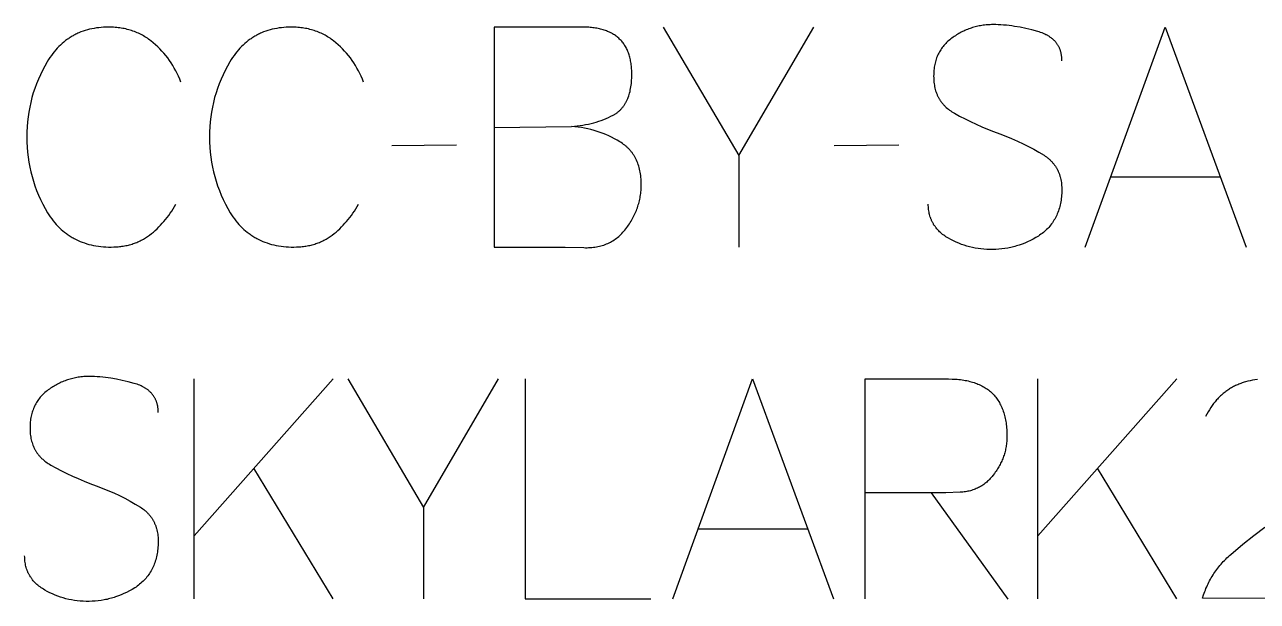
# Model space of a CAD drawing. Header units: millimetres. Extents: x -1220 to 1220, y -1270 to 3400.
# Drawn here: x -863.4 to -448.9, y 2732.7 to 2926.8 of the extents above; entities that cross this region are included whole.
import ezdxf

# ---------------------------------------------------------------- set-up
doc = ezdxf.new("R2010")
doc.units = ezdxf.units.MM
doc.layers.add('TC', color=220, linetype='CONTINUOUS', true_color=0xff00bb)

msp = doc.modelspace()

# ---------------------------------------------------------------- linework, layer by layer
at = {"layer": 'TC'}
for points in [[(-514.62, 2914.63), (-514.62, 2915.09), (-514.63, 2915.32), (-514.65, 2915.55), (-514.67, 2915.77), (-514.69, 2915.99), (-514.71, 2916.21), (-514.74, 2916.43), (-514.78, 2916.64), (-514.82, 2916.85), (-514.86, 2917.06), (-514.9, 2917.26), (-514.95, 2917.47), (-515.01, 2917.67), (-515.06, 2917.86), (-515.13, 2918.06), (-515.19, 2918.25), (-515.26, 2918.44), (-515.33, 2918.63), (-515.41, 2918.82), (-515.49, 2919), (-515.58, 2919.18), (-515.67, 2919.36), (-515.76, 2919.53), (-515.86, 2919.7), (-515.96, 2919.87), (-516.07, 2920.04), (-516.17, 2920.21), (-516.29, 2920.37), (-516.41, 2920.53), (-516.53, 2920.69), (-516.65, 2920.84), (-516.78, 2920.99), (-516.91, 2921.14), (-517.05, 2921.29), (-517.19, 2921.44), (-517.34, 2921.58), (-517.49, 2921.72), (-517.64, 2921.85), (-517.8, 2921.99), (-517.96, 2922.12), (-518.12, 2922.25), (-518.29, 2922.38), (-518.46, 2922.5), (-518.64, 2922.62), (-518.82, 2922.74), (-519.01, 2922.86), (-519.2, 2922.98), (-519.39, 2923.09), (-519.59, 2923.2), (-519.79, 2923.3), (-519.99, 2923.41), (-520.41, 2923.61), (-520.85, 2923.8), (-521.3, 2923.98), (-521.77, 2924.15), (-522.26, 2924.31), (-522.76, 2924.46), (-524.75, 2925.01), (-526.71, 2925.48), (-528.63, 2925.88), (-530.53, 2926.21), (-531.46, 2926.34), (-532.39, 2926.46), (-533.3, 2926.56), (-534.21, 2926.64), (-535.11, 2926.71), (-536.01, 2926.75), (-536.89, 2926.78), (-537.77, 2926.79), (-538.25, 2926.78), (-538.73, 2926.77), (-539.2, 2926.75), (-539.67, 2926.72), (-540.14, 2926.68), (-540.61, 2926.63), (-541.07, 2926.57), (-541.53, 2926.5), (-541.98, 2926.43), (-542.44, 2926.34), (-542.89, 2926.25), (-543.33, 2926.15), (-543.78, 2926.04), (-544.22, 2925.92), (-544.65, 2925.79), (-545.09, 2925.65), (-545.52, 2925.5), (-545.95, 2925.35), (-546.37, 2925.18), (-546.8, 2925.01), (-547.21, 2924.83), (-547.63, 2924.64), (-548.04, 2924.44), (-548.45, 2924.23), (-548.86, 2924.01), (-549.26, 2923.79), (-549.66, 2923.55), (-550.06, 2923.31), (-550.45, 2923.05), (-550.84, 2922.79), (-551.23, 2922.52), (-551.62, 2922.24), (-551.99, 2921.96), (-552.36, 2921.67), (-552.71, 2921.37), (-553.05, 2921.07), (-553.38, 2920.76), (-553.7, 2920.44), (-554.01, 2920.11), (-554.3, 2919.78), (-554.58, 2919.43), (-554.85, 2919.08), (-555.11, 2918.73), (-555.35, 2918.36), (-555.59, 2917.99), (-555.81, 2917.61), (-556.02, 2917.22), (-556.22, 2916.82), (-556.4, 2916.42), (-556.57, 2916.01), (-556.74, 2915.59), (-556.89, 2915.16), (-557.02, 2914.73), (-557.15, 2914.29), (-557.26, 2913.84), (-557.36, 2913.38), (-557.45, 2912.92), (-557.53, 2912.44), (-557.6, 2911.96), (-557.65, 2911.48), (-557.69, 2910.98), (-557.72, 2910.48), (-557.74, 2909.97), (-557.75, 2909.45), (-557.74, 2908.92), (-557.72, 2908.4), (-557.69, 2907.89), (-557.64, 2907.38), (-557.58, 2906.89), (-557.5, 2906.4), (-557.41, 2905.93), (-557.31, 2905.46), (-557.2, 2905), (-557.07, 2904.55), (-556.92, 2904.11), (-556.77, 2903.68), (-556.68, 2903.47), (-556.6, 2903.26), (-556.51, 2903.05), (-556.41, 2902.85), (-556.32, 2902.65), (-556.22, 2902.44), (-556.11, 2902.25), (-556, 2902.05), (-555.89, 2901.86), (-555.78, 2901.66), (-555.66, 2901.48), (-555.54, 2901.29), (-555.42, 2901.1), (-555.29, 2900.92), (-555.16, 2900.74), (-555.02, 2900.56), (-554.88, 2900.39), (-554.74, 2900.21), (-554.6, 2900.04), (-554.45, 2899.87), (-554.3, 2899.71), (-554.14, 2899.54), (-553.99, 2899.38), (-553.82, 2899.22), (-553.49, 2898.91), (-553.14, 2898.61), (-552.78, 2898.31), (-552.41, 2898.03), (-552.02, 2897.75), (-551.62, 2897.48), (-551.2, 2897.22), (-550.77, 2896.98), (-549.01, 2896.01), (-547.2, 2895.07), (-545.36, 2894.16), (-543.48, 2893.28), (-541.55, 2892.42), (-539.59, 2891.58), (-537.59, 2890.78), (-535.55, 2890), (-533.51, 2889.24), (-531.52, 2888.44), (-529.59, 2887.6), (-527.7, 2886.72), (-525.86, 2885.8), (-524.07, 2884.85), (-522.33, 2883.85), (-520.64, 2882.81), (-520.23, 2882.54), (-519.84, 2882.26), (-519.46, 2881.97), (-519.27, 2881.83), (-519.09, 2881.68), (-518.92, 2881.52), (-518.74, 2881.37), (-518.57, 2881.21), (-518.41, 2881.05), (-518.24, 2880.89), (-518.08, 2880.72), (-517.93, 2880.56), (-517.77, 2880.39), (-517.63, 2880.21), (-517.48, 2880.04), (-517.34, 2879.86), (-517.2, 2879.68), (-517.07, 2879.5), (-516.94, 2879.32), (-516.81, 2879.13), (-516.69, 2878.94), (-516.57, 2878.75), (-516.45, 2878.55), (-516.34, 2878.36), (-516.23, 2878.16), (-516.13, 2877.96), (-516.02, 2877.75), (-515.93, 2877.55), (-515.83, 2877.34), (-515.74, 2877.13), (-515.65, 2876.92), (-515.57, 2876.7), (-515.49, 2876.48), (-515.42, 2876.26), (-515.34, 2876.04), (-515.27, 2875.81), (-515.21, 2875.58), (-515.09, 2875.12), (-514.98, 2874.65), (-514.89, 2874.16), (-514.81, 2873.67), (-514.75, 2873.17), (-514.71, 2872.66), (-514.67, 2872.14), (-514.65, 2871.61), (-514.65, 2871.07), (-514.66, 2870.51), (-514.68, 2869.95), (-514.72, 2869.38), (-514.77, 2868.81), (-514.84, 2868.25), (-514.92, 2867.7), (-515.01, 2867.16), (-515.11, 2866.62), (-515.22, 2866.1), (-515.35, 2865.58), (-515.49, 2865.08), (-515.64, 2864.58), (-515.8, 2864.09), (-515.98, 2863.61), (-516.17, 2863.14), (-516.37, 2862.68), (-516.58, 2862.23), (-516.81, 2861.78), (-517.05, 2861.35), (-517.3, 2860.93), (-517.56, 2860.51), (-517.84, 2860.1), (-518.13, 2859.71), (-518.43, 2859.32), (-518.74, 2858.94), (-519.06, 2858.57), (-519.4, 2858.21), (-519.75, 2857.85), (-520.11, 2857.51), (-520.49, 2857.18), (-520.87, 2856.85), (-521.27, 2856.53), (-521.68, 2856.23), (-522.11, 2855.93), (-522.55, 2855.64), (-523.44, 2855.1), (-524.33, 2854.6), (-525.24, 2854.13), (-526.16, 2853.69), (-527.09, 2853.29), (-528.02, 2852.92), (-528.97, 2852.59), (-529.44, 2852.43), (-529.92, 2852.29), (-530.4, 2852.15), (-530.88, 2852.02), (-531.37, 2851.9), (-531.85, 2851.78), (-532.34, 2851.68), (-532.83, 2851.59), (-533.82, 2851.42), (-534.82, 2851.29), (-535.83, 2851.19), (-536.85, 2851.13), (-537.87, 2851.1), (-538.89, 2851.1), (-539.89, 2851.13), (-540.88, 2851.2), (-541.86, 2851.29), (-542.83, 2851.42), (-543.79, 2851.58), (-544.73, 2851.77), (-545.67, 2851.99), (-546.6, 2852.25), (-547.51, 2852.53), (-548.42, 2852.85), (-549.31, 2853.2), (-550.19, 2853.58), (-551.07, 2853.99), (-551.93, 2854.43), (-552.78, 2854.9), (-553.2, 2855.15), (-553.6, 2855.41), (-553.99, 2855.67), (-554.37, 2855.94), (-554.73, 2856.21), (-555.08, 2856.5), (-555.42, 2856.79), (-555.74, 2857.09), (-556.05, 2857.39), (-556.35, 2857.71), (-556.63, 2858.03), (-556.9, 2858.36), (-557.03, 2858.52), (-557.16, 2858.69), (-557.28, 2858.86), (-557.4, 2859.03), (-557.52, 2859.21), (-557.64, 2859.38), (-557.75, 2859.56), (-557.85, 2859.74), (-557.96, 2859.92), (-558.06, 2860.1), (-558.16, 2860.29), (-558.25, 2860.47), (-558.34, 2860.66), (-558.43, 2860.85), (-558.51, 2861.04), (-558.59, 2861.24), (-558.67, 2861.43), (-558.75, 2861.63), (-558.82, 2861.83), (-558.88, 2862.03), (-559.01, 2862.44), (-559.12, 2862.85), (-559.22, 2863.27), (-559.31, 2863.7), (-559.38, 2864.14), (-559.44, 2864.58), (-559.49, 2865.03), (-559.52, 2865.49), (-559.54, 2865.95), (-559.55, 2866.42)], [(-810.83, 2907.44), (-811.22, 2908.43), (-811.64, 2909.41), (-812.09, 2910.35), (-812.56, 2911.28), (-813.05, 2912.18), (-813.57, 2913.07), (-814.12, 2913.93), (-814.69, 2914.76), (-815.28, 2915.58), (-815.9, 2916.37), (-816.54, 2917.14), (-817.21, 2917.89), (-817.9, 2918.61), (-818.62, 2919.32), (-819.36, 2920), (-820.13, 2920.66), (-820.91, 2921.3), (-821.3, 2921.6), (-821.71, 2921.89), (-822.11, 2922.18), (-822.53, 2922.45), (-822.95, 2922.72), (-823.37, 2922.97), (-823.8, 2923.21), (-824.23, 2923.44), (-824.67, 2923.67), (-825.12, 2923.88), (-825.57, 2924.08), (-826.02, 2924.27), (-826.48, 2924.45), (-826.95, 2924.62), (-827.42, 2924.78), (-827.9, 2924.93), (-828.38, 2925.07), (-828.87, 2925.2), (-829.36, 2925.32), (-829.86, 2925.43), (-830.36, 2925.52), (-830.87, 2925.61), (-831.39, 2925.69), (-831.91, 2925.76), (-832.43, 2925.81), (-832.97, 2925.86), (-833.5, 2925.9), (-834.04, 2925.92), (-834.59, 2925.94), (-835.14, 2925.94), (-835.99, 2925.93), (-836.82, 2925.9), (-837.64, 2925.84), (-838.45, 2925.76), (-839.24, 2925.66), (-840.02, 2925.53), (-840.79, 2925.39), (-841.54, 2925.21), (-842.29, 2925.02), (-843.02, 2924.81), (-843.73, 2924.57), (-844.43, 2924.31), (-845.12, 2924.02), (-845.46, 2923.87), (-845.8, 2923.72), (-846.13, 2923.55), (-846.46, 2923.39), (-846.79, 2923.21), (-847.11, 2923.03), (-847.44, 2922.85), (-847.75, 2922.66), (-848.07, 2922.46), (-848.38, 2922.26), (-848.68, 2922.06), (-848.99, 2921.84), (-849.59, 2921.4), (-850.17, 2920.93), (-850.75, 2920.45), (-851.31, 2919.93), (-851.85, 2919.4), (-852.39, 2918.84), (-852.91, 2918.27), (-853.41, 2917.66), (-853.91, 2917.04), (-854.39, 2916.39), (-854.86, 2915.72), (-855.31, 2915.03), (-855.76, 2914.31), (-856.59, 2912.86), (-857.37, 2911.4), (-858.09, 2909.91), (-858.76, 2908.41), (-859.38, 2906.88), (-859.94, 2905.34), (-860.45, 2903.79), (-860.91, 2902.21), (-861.31, 2900.61), (-861.66, 2899), (-861.96, 2897.37), (-862.2, 2895.72), (-862.39, 2894.05), (-862.52, 2892.37), (-862.6, 2890.66), (-862.63, 2888.94), (-862.6, 2887.22), (-862.52, 2885.51), (-862.38, 2883.83), (-862.19, 2882.16), (-861.95, 2880.5), (-861.65, 2878.87), (-861.29, 2877.25), (-860.88, 2875.65), (-860.42, 2874.06), (-859.9, 2872.5), (-859.33, 2870.95), (-858.7, 2869.42), (-858.02, 2867.9), (-857.29, 2866.41), (-856.5, 2864.93), (-855.65, 2863.46), (-855.2, 2862.76), (-854.74, 2862.07), (-854.26, 2861.41), (-853.77, 2860.76), (-853.26, 2860.14), (-852.74, 2859.55), (-852.21, 2858.97), (-851.66, 2858.42), (-851.1, 2857.89), (-850.52, 2857.39), (-849.93, 2856.9), (-849.33, 2856.44), (-849.02, 2856.22), (-848.71, 2856), (-848.4, 2855.79), (-848.08, 2855.59), (-847.76, 2855.39), (-847.43, 2855.19), (-847.1, 2855.01), (-846.77, 2854.82), (-846.1, 2854.47), (-845.41, 2854.15), (-844.71, 2853.84), (-843.99, 2853.56), (-843.26, 2853.3), (-842.51, 2853.07), (-841.76, 2852.85), (-840.98, 2852.66), (-840.2, 2852.49), (-839.4, 2852.35), (-838.58, 2852.22), (-837.75, 2852.12), (-836.91, 2852.04), (-836.05, 2851.99), (-835.18, 2851.95), (-834.3, 2851.94), (-833.35, 2851.96), (-832.43, 2852), (-831.97, 2852.04), (-831.52, 2852.08), (-831.08, 2852.13), (-830.64, 2852.19), (-830.2, 2852.26), (-829.77, 2852.33), (-829.34, 2852.42), (-828.92, 2852.51), (-828.5, 2852.6), (-828.08, 2852.71), (-827.67, 2852.82), (-827.27, 2852.95), (-826.87, 2853.08), (-826.47, 2853.21), (-826.08, 2853.36), (-825.69, 2853.51), (-825.31, 2853.67), (-824.93, 2853.84), (-824.56, 2854.02), (-824.19, 2854.2), (-823.82, 2854.39), (-823.46, 2854.59), (-823.11, 2854.8), (-822.76, 2855.02), (-822.41, 2855.24), (-822.07, 2855.47), (-821.73, 2855.71), (-821.4, 2855.96), (-820.75, 2856.47), (-820.1, 2857), (-819.48, 2857.55), (-818.86, 2858.11), (-818.26, 2858.7), (-817.67, 2859.3), (-817.1, 2859.92), (-816.54, 2860.56), (-815.99, 2861.21), (-815.45, 2861.89), (-814.93, 2862.58), (-814.42, 2863.29), (-813.93, 2864.02), (-813.44, 2864.77), (-812.98, 2865.54), (-812.52, 2866.32)], [(-749.41, 2907.44), (-749.8, 2908.43), (-750.22, 2909.41), (-750.67, 2910.35), (-751.14, 2911.28), (-751.63, 2912.18), (-752.15, 2913.07), (-752.7, 2913.93), (-753.27, 2914.76), (-753.86, 2915.58), (-754.48, 2916.37), (-755.12, 2917.14), (-755.79, 2917.89), (-756.48, 2918.61), (-757.2, 2919.32), (-757.94, 2920), (-758.71, 2920.66), (-759.49, 2921.3), (-759.88, 2921.6), (-760.29, 2921.89), (-760.69, 2922.18), (-761.11, 2922.45), (-761.53, 2922.72), (-761.95, 2922.97), (-762.38, 2923.21), (-762.81, 2923.44), (-763.25, 2923.67), (-763.7, 2923.88), (-764.15, 2924.08), (-764.6, 2924.27), (-765.06, 2924.45), (-765.53, 2924.62), (-766, 2924.78), (-766.48, 2924.93), (-766.96, 2925.07), (-767.45, 2925.2), (-767.94, 2925.32), (-768.44, 2925.43), (-768.94, 2925.52), (-769.45, 2925.61), (-769.97, 2925.69), (-770.49, 2925.76), (-771.01, 2925.81), (-771.55, 2925.86), (-772.08, 2925.9), (-772.62, 2925.92), (-773.17, 2925.94), (-773.72, 2925.94), (-774.57, 2925.93), (-775.4, 2925.9), (-776.22, 2925.84), (-777.03, 2925.76), (-777.82, 2925.66), (-778.6, 2925.53), (-779.37, 2925.39), (-780.12, 2925.21), (-780.87, 2925.02), (-781.6, 2924.81), (-782.31, 2924.57), (-783.01, 2924.31), (-783.7, 2924.02), (-784.04, 2923.87), (-784.38, 2923.72), (-784.71, 2923.55), (-785.04, 2923.39), (-785.37, 2923.21), (-785.69, 2923.03), (-786.02, 2922.85), (-786.33, 2922.66), (-786.65, 2922.46), (-786.96, 2922.26), (-787.26, 2922.06), (-787.57, 2921.84), (-788.17, 2921.4), (-788.75, 2920.93), (-789.33, 2920.45), (-789.89, 2919.93), (-790.43, 2919.4), (-790.97, 2918.84), (-791.49, 2918.27), (-791.99, 2917.66), (-792.49, 2917.04), (-792.97, 2916.39), (-793.44, 2915.72), (-793.89, 2915.03), (-794.34, 2914.31), (-795.17, 2912.86), (-795.95, 2911.4), (-796.67, 2909.91), (-797.34, 2908.41), (-797.96, 2906.88), (-798.52, 2905.34), (-799.03, 2903.79), (-799.49, 2902.21), (-799.89, 2900.61), (-800.24, 2899), (-800.54, 2897.37), (-800.78, 2895.72), (-800.97, 2894.05), (-801.1, 2892.37), (-801.18, 2890.66), (-801.21, 2888.94), (-801.18, 2887.22), (-801.1, 2885.51), (-800.96, 2883.83), (-800.77, 2882.16), (-800.53, 2880.5), (-800.23, 2878.87), (-799.87, 2877.25), (-799.46, 2875.65), (-799, 2874.06), (-798.48, 2872.5), (-797.91, 2870.95), (-797.28, 2869.42), (-796.6, 2867.9), (-795.87, 2866.41), (-795.08, 2864.93), (-794.23, 2863.46), (-793.78, 2862.76), (-793.32, 2862.07), (-792.84, 2861.41), (-792.35, 2860.76), (-791.84, 2860.14), (-791.32, 2859.55), (-790.79, 2858.97), (-790.24, 2858.42), (-789.68, 2857.89), (-789.1, 2857.39), (-788.51, 2856.9), (-787.91, 2856.44), (-787.6, 2856.22), (-787.29, 2856), (-786.98, 2855.79), (-786.66, 2855.59), (-786.34, 2855.39), (-786.01, 2855.19), (-785.68, 2855.01), (-785.35, 2854.82), (-784.68, 2854.47), (-783.99, 2854.15), (-783.29, 2853.84), (-782.57, 2853.56), (-781.84, 2853.3), (-781.09, 2853.07), (-780.34, 2852.85), (-779.56, 2852.66), (-778.78, 2852.49), (-777.98, 2852.35), (-777.16, 2852.22), (-776.33, 2852.12), (-775.49, 2852.04), (-774.63, 2851.99), (-773.76, 2851.95), (-772.88, 2851.94), (-771.93, 2851.96), (-771.01, 2852), (-770.55, 2852.04), (-770.1, 2852.08), (-769.66, 2852.13), (-769.22, 2852.19), (-768.78, 2852.26), (-768.35, 2852.33), (-767.92, 2852.42), (-767.5, 2852.51), (-767.08, 2852.6), (-766.66, 2852.71), (-766.25, 2852.82), (-765.85, 2852.95), (-765.45, 2853.08), (-765.05, 2853.21), (-764.66, 2853.36), (-764.27, 2853.51), (-763.89, 2853.67), (-763.51, 2853.84), (-763.14, 2854.02), (-762.77, 2854.2), (-762.4, 2854.39), (-762.04, 2854.59), (-761.69, 2854.8), (-761.34, 2855.02), (-760.99, 2855.24), (-760.65, 2855.47), (-760.31, 2855.71), (-759.98, 2855.96), (-759.33, 2856.47), (-758.68, 2857), (-758.06, 2857.55), (-757.44, 2858.11), (-756.84, 2858.7), (-756.25, 2859.3), (-755.68, 2859.92), (-755.12, 2860.56), (-754.57, 2861.21), (-754.03, 2861.89), (-753.51, 2862.58), (-753, 2863.29), (-752.51, 2864.02), (-752.02, 2864.77), (-751.56, 2865.54), (-751.1, 2866.32)], [(-705.54, 2925.94), (-705.54, 2851.94), (-681.65, 2851.94), (-675.41, 2851.73), (-674.84, 2851.72), (-674.29, 2851.72), (-673.74, 2851.73), (-673.2, 2851.76), (-672.67, 2851.8), (-672.14, 2851.86), (-671.62, 2851.93), (-671.11, 2852.01), (-670.61, 2852.1), (-670.12, 2852.21), (-669.63, 2852.34), (-669.15, 2852.47), (-668.68, 2852.62), (-668.22, 2852.79), (-667.77, 2852.97), (-667.32, 2853.16), (-666.88, 2853.36), (-666.45, 2853.58), (-666.03, 2853.81), (-665.61, 2854.06), (-665.21, 2854.32), (-664.81, 2854.59), (-664.41, 2854.88), (-664.03, 2855.18), (-663.65, 2855.49), (-663.29, 2855.82), (-662.93, 2856.16), (-662.57, 2856.52), (-662.23, 2856.89), (-661.89, 2857.27), (-661.56, 2857.66), (-661.24, 2858.07), (-660.62, 2858.92), (-660.32, 2859.35), (-660.03, 2859.79), (-659.75, 2860.22), (-659.48, 2860.66), (-659.22, 2861.1), (-658.98, 2861.54), (-658.74, 2861.99), (-658.51, 2862.44), (-658.29, 2862.89), (-658.09, 2863.34), (-657.89, 2863.8), (-657.7, 2864.26), (-657.52, 2864.72), (-657.36, 2865.18), (-657.2, 2865.65), (-657.05, 2866.12), (-656.92, 2866.59), (-656.79, 2867.07), (-656.67, 2867.54), (-656.57, 2868.03), (-656.47, 2868.51), (-656.39, 2868.99), (-656.31, 2869.48), (-656.24, 2869.97), (-656.19, 2870.47), (-656.14, 2870.97), (-656.11, 2871.46), (-656.08, 2871.97), (-656.07, 2872.47), (-656.06, 2872.98), (-656.07, 2873.6), (-656.09, 2874.21), (-656.13, 2874.81), (-656.17, 2875.4), (-656.24, 2875.98), (-656.32, 2876.54), (-656.41, 2877.1), (-656.51, 2877.64), (-656.63, 2878.18), (-656.76, 2878.7), (-656.91, 2879.21), (-657.07, 2879.71), (-657.25, 2880.2), (-657.44, 2880.67), (-657.64, 2881.14), (-657.86, 2881.59), (-657.97, 2881.82), (-658.09, 2882.04), (-658.21, 2882.26), (-658.34, 2882.47), (-658.47, 2882.68), (-658.6, 2882.89), (-658.73, 2883.1), (-658.87, 2883.3), (-659.01, 2883.5), (-659.16, 2883.7), (-659.31, 2883.9), (-659.46, 2884.09), (-659.62, 2884.28), (-659.78, 2884.47), (-659.94, 2884.65), (-660.11, 2884.83), (-660.28, 2885.01), (-660.45, 2885.19), (-660.63, 2885.36), (-660.81, 2885.53), (-660.99, 2885.7), (-661.18, 2885.86), (-661.37, 2886.02), (-661.57, 2886.18), (-661.97, 2886.49), (-662.38, 2886.79), (-662.81, 2887.08), (-663.25, 2887.36), (-664.16, 2887.9), (-665.08, 2888.41), (-666.01, 2888.89), (-666.96, 2889.34), (-667.93, 2889.77), (-668.91, 2890.17), (-669.91, 2890.53), (-670.92, 2890.87), (-671.94, 2891.18), (-672.98, 2891.46), (-674.03, 2891.71), (-675.1, 2891.93), (-676.19, 2892.13), (-677.29, 2892.29), (-678.4, 2892.43), (-679.53, 2892.54)], [(-705.54, 2892.22), (-679.53, 2892.54), (-678.55, 2892.61), (-677.58, 2892.71), (-676.62, 2892.83), (-675.68, 2892.97), (-674.75, 2893.13), (-673.84, 2893.32), (-672.94, 2893.52), (-672.05, 2893.75), (-671.18, 2894), (-670.32, 2894.27), (-669.48, 2894.56), (-668.65, 2894.87), (-667.83, 2895.21), (-667.03, 2895.57), (-666.24, 2895.94), (-665.47, 2896.34), (-665.28, 2896.45), (-665.09, 2896.56), (-664.9, 2896.67), (-664.72, 2896.79), (-664.53, 2896.91), (-664.36, 2897.04), (-664.18, 2897.16), (-664.01, 2897.29), (-663.84, 2897.43), (-663.67, 2897.57), (-663.51, 2897.71), (-663.35, 2897.85), (-663.19, 2898), (-663.04, 2898.15), (-662.89, 2898.3), (-662.74, 2898.46), (-662.6, 2898.62), (-662.46, 2898.79), (-662.32, 2898.96), (-662.18, 2899.13), (-662.05, 2899.3), (-661.92, 2899.48), (-661.79, 2899.66), (-661.67, 2899.85), (-661.55, 2900.03), (-661.43, 2900.22), (-661.32, 2900.42), (-661.21, 2900.62), (-661.1, 2900.82), (-660.99, 2901.02), (-660.89, 2901.23), (-660.79, 2901.44), (-660.7, 2901.66), (-660.6, 2901.88), (-660.43, 2902.32), (-660.26, 2902.78), (-660.11, 2903.25), (-659.97, 2903.74), (-659.84, 2904.24), (-659.73, 2904.75), (-659.62, 2905.28), (-659.53, 2905.82), (-659.45, 2906.38), (-659.39, 2906.94), (-659.33, 2907.52), (-659.29, 2908.12), (-659.26, 2908.72), (-659.24, 2909.34), (-659.23, 2909.98), (-659.25, 2910.96), (-659.27, 2911.44), (-659.3, 2911.91), (-659.33, 2912.38), (-659.38, 2912.83), (-659.43, 2913.28), (-659.49, 2913.72), (-659.56, 2914.15), (-659.64, 2914.58), (-659.72, 2914.99), (-659.81, 2915.4), (-659.91, 2915.81), (-660.02, 2916.2), (-660.14, 2916.58), (-660.26, 2916.96), (-660.4, 2917.33), (-660.54, 2917.7), (-660.69, 2918.05), (-660.84, 2918.4), (-661.01, 2918.74), (-661.18, 2919.07), (-661.36, 2919.39), (-661.55, 2919.71), (-661.75, 2920.01), (-661.96, 2920.31), (-662.17, 2920.61), (-662.39, 2920.89), (-662.62, 2921.17), (-662.86, 2921.44), (-663.1, 2921.7), (-663.36, 2921.95), (-663.62, 2922.2), (-663.89, 2922.43), (-664.17, 2922.66), (-664.45, 2922.89), (-664.75, 2923.1), (-665.05, 2923.31), (-665.36, 2923.51), (-665.68, 2923.7), (-666, 2923.88), (-666.34, 2924.06), (-666.68, 2924.22), (-667.03, 2924.38), (-667.39, 2924.53), (-667.75, 2924.68), (-668.13, 2924.82), (-668.51, 2924.94), (-668.9, 2925.06), (-669.3, 2925.18), (-669.71, 2925.28), (-670.12, 2925.38), (-670.54, 2925.47), (-670.97, 2925.55), (-671.41, 2925.63), (-671.86, 2925.69), (-672.32, 2925.75), (-672.78, 2925.8), (-673.25, 2925.84), (-673.73, 2925.88), (-674.71, 2925.93), (-675.73, 2925.94), (-705.54, 2925.94)], [(-648.66, 2925.94), (-623.29, 2882.7), (-598.03, 2925.94)], [(-506.79, 2851.94), (-479.94, 2925.94), (-452.67, 2851.94)], [(-718.22, 2886.19), (-739.89, 2885.98)], [(-569.48, 2886.19), (-591.15, 2885.98)], [(-623.29, 2882.7), (-623.29, 2851.94)], [(-498.23, 2875.52), (-461.44, 2875.52)], [(-818.44, 2796.23), (-818.45, 2796.69), (-818.46, 2796.92), (-818.47, 2797.15), (-818.49, 2797.37), (-818.51, 2797.59), (-818.54, 2797.81), (-818.57, 2798.03), (-818.6, 2798.24), (-818.64, 2798.45), (-818.68, 2798.66), (-818.73, 2798.86), (-818.78, 2799.07), (-818.83, 2799.27), (-818.89, 2799.46), (-818.95, 2799.66), (-819.01, 2799.85), (-819.08, 2800.04), (-819.16, 2800.23), (-819.23, 2800.42), (-819.32, 2800.6), (-819.4, 2800.78), (-819.49, 2800.96), (-819.58, 2801.13), (-819.68, 2801.3), (-819.78, 2801.47), (-819.89, 2801.64), (-820, 2801.81), (-820.11, 2801.97), (-820.23, 2802.13), (-820.35, 2802.29), (-820.47, 2802.44), (-820.6, 2802.59), (-820.74, 2802.74), (-820.87, 2802.89), (-821.02, 2803.04), (-821.16, 2803.18), (-821.31, 2803.32), (-821.46, 2803.45), (-821.62, 2803.59), (-821.78, 2803.72), (-821.95, 2803.85), (-822.11, 2803.98), (-822.29, 2804.1), (-822.46, 2804.22), (-822.64, 2804.34), (-822.83, 2804.46), (-823.02, 2804.58), (-823.21, 2804.69), (-823.41, 2804.8), (-823.61, 2804.9), (-823.81, 2805.01), (-824.23, 2805.21), (-824.67, 2805.4), (-825.12, 2805.58), (-825.59, 2805.75), (-826.08, 2805.91), (-826.58, 2806.06), (-828.57, 2806.61), (-830.53, 2807.08), (-832.46, 2807.48), (-834.35, 2807.81), (-835.28, 2807.94), (-836.21, 2808.06), (-837.13, 2808.16), (-838.04, 2808.24), (-838.94, 2808.31), (-839.83, 2808.35), (-840.71, 2808.38), (-841.59, 2808.39), (-842.07, 2808.38), (-842.55, 2808.37), (-843.02, 2808.35), (-843.5, 2808.32), (-843.96, 2808.28), (-844.43, 2808.23), (-844.89, 2808.17), (-845.35, 2808.1), (-845.81, 2808.03), (-846.26, 2807.94), (-846.71, 2807.85), (-847.16, 2807.75), (-847.6, 2807.64), (-848.04, 2807.52), (-848.48, 2807.39), (-848.91, 2807.25), (-849.34, 2807.1), (-849.77, 2806.95), (-850.2, 2806.78), (-850.62, 2806.61), (-851.04, 2806.43), (-851.45, 2806.24), (-851.87, 2806.04), (-852.27, 2805.83), (-852.68, 2805.61), (-853.08, 2805.39), (-853.48, 2805.15), (-853.88, 2804.91), (-854.28, 2804.65), (-854.67, 2804.39), (-855.05, 2804.12), (-855.44, 2803.84), (-855.82, 2803.56), (-856.18, 2803.27), (-856.54, 2802.97), (-856.88, 2802.67), (-857.21, 2802.36), (-857.52, 2802.04), (-857.83, 2801.71), (-858.12, 2801.38), (-858.4, 2801.03), (-858.67, 2800.68), (-858.93, 2800.33), (-859.18, 2799.96), (-859.41, 2799.59), (-859.63, 2799.21), (-859.84, 2798.82), (-860.04, 2798.42), (-860.22, 2798.02), (-860.4, 2797.61), (-860.56, 2797.19), (-860.71, 2796.76), (-860.85, 2796.33), (-860.97, 2795.89), (-861.09, 2795.44), (-861.19, 2794.98), (-861.28, 2794.52), (-861.36, 2794.04), (-861.42, 2793.56), (-861.48, 2793.08), (-861.52, 2792.58), (-861.55, 2792.08), (-861.57, 2791.57), (-861.57, 2791.05), (-861.56, 2790.52), (-861.54, 2790), (-861.51, 2789.49), (-861.46, 2788.98), (-861.4, 2788.49), (-861.33, 2788), (-861.24, 2787.53), (-861.13, 2787.06), (-861.02, 2786.6), (-860.89, 2786.15), (-860.75, 2785.71), (-860.59, 2785.28), (-860.51, 2785.07), (-860.42, 2784.86), (-860.33, 2784.65), (-860.24, 2784.45), (-860.14, 2784.25), (-860.04, 2784.04), (-859.93, 2783.85), (-859.83, 2783.65), (-859.72, 2783.46), (-859.6, 2783.26), (-859.48, 2783.08), (-859.36, 2782.89), (-859.24, 2782.7), (-859.11, 2782.52), (-858.98, 2782.34), (-858.85, 2782.16), (-858.71, 2781.99), (-858.57, 2781.81), (-858.42, 2781.64), (-858.27, 2781.47), (-858.12, 2781.31), (-857.97, 2781.14), (-857.81, 2780.98), (-857.65, 2780.82), (-857.31, 2780.51), (-856.97, 2780.21), (-856.6, 2779.91), (-856.23, 2779.63), (-855.84, 2779.35), (-855.44, 2779.08), (-855.02, 2778.82), (-854.59, 2778.58), (-852.83, 2777.61), (-851.03, 2776.67), (-849.18, 2775.76), (-847.3, 2774.88), (-845.38, 2774.02), (-843.41, 2773.18), (-841.41, 2772.38), (-839.37, 2771.6), (-837.33, 2770.84), (-835.35, 2770.04), (-833.41, 2769.2), (-831.52, 2768.32), (-829.68, 2767.4), (-827.89, 2766.45), (-826.16, 2765.45), (-824.47, 2764.41), (-824.06, 2764.14), (-823.66, 2763.86), (-823.28, 2763.57), (-823.1, 2763.43), (-822.92, 2763.28), (-822.74, 2763.12), (-822.56, 2762.97), (-822.39, 2762.81), (-822.23, 2762.65), (-822.07, 2762.49), (-821.91, 2762.32), (-821.75, 2762.16), (-821.6, 2761.99), (-821.45, 2761.81), (-821.3, 2761.64), (-821.16, 2761.46), (-821.03, 2761.28), (-820.89, 2761.1), (-820.76, 2760.92), (-820.63, 2760.73), (-820.51, 2760.54), (-820.39, 2760.35), (-820.28, 2760.15), (-820.16, 2759.96), (-820.05, 2759.76), (-819.95, 2759.56), (-819.85, 2759.35), (-819.75, 2759.15), (-819.66, 2758.94), (-819.56, 2758.73), (-819.48, 2758.52), (-819.39, 2758.3), (-819.31, 2758.08), (-819.24, 2757.86), (-819.17, 2757.64), (-819.1, 2757.41), (-819.03, 2757.18), (-818.91, 2756.72), (-818.81, 2756.25), (-818.71, 2755.76), (-818.64, 2755.27), (-818.58, 2754.77), (-818.53, 2754.26), (-818.49, 2753.74), (-818.48, 2753.21), (-818.47, 2752.67), (-818.48, 2752.11), (-818.51, 2751.55), (-818.55, 2750.98), (-818.6, 2750.41), (-818.66, 2749.85), (-818.74, 2749.3), (-818.83, 2748.76), (-818.93, 2748.22), (-819.05, 2747.7), (-819.17, 2747.18), (-819.31, 2746.68), (-819.46, 2746.18), (-819.63, 2745.69), (-819.8, 2745.21), (-819.99, 2744.74), (-820.19, 2744.28), (-820.41, 2743.83), (-820.63, 2743.38), (-820.87, 2742.95), (-821.12, 2742.53), (-821.38, 2742.11), (-821.66, 2741.7), (-821.95, 2741.31), (-822.25, 2740.92), (-822.56, 2740.54), (-822.89, 2740.17), (-823.22, 2739.81), (-823.57, 2739.45), (-823.94, 2739.11), (-824.31, 2738.78), (-824.7, 2738.45), (-825.1, 2738.13), (-825.51, 2737.83), (-825.93, 2737.53), (-826.37, 2737.24), (-827.26, 2736.7), (-828.16, 2736.2), (-829.07, 2735.73), (-829.98, 2735.29), (-830.91, 2734.89), (-831.84, 2734.52), (-832.79, 2734.19), (-833.26, 2734.03), (-833.74, 2733.89), (-834.22, 2733.75), (-834.7, 2733.62), (-835.19, 2733.5), (-835.68, 2733.38), (-836.17, 2733.28), (-836.66, 2733.19), (-837.65, 2733.02), (-838.65, 2732.89), (-839.65, 2732.79), (-840.67, 2732.73), (-841.7, 2732.7), (-842.71, 2732.7), (-843.71, 2732.73), (-844.7, 2732.8), (-845.68, 2732.89), (-846.65, 2733.02), (-847.61, 2733.18), (-848.56, 2733.37), (-849.49, 2733.59), (-850.42, 2733.85), (-851.33, 2734.13), (-852.24, 2734.45), (-853.13, 2734.8), (-854.02, 2735.18), (-854.89, 2735.59), (-855.75, 2736.03), (-856.6, 2736.5), (-857.02, 2736.75), (-857.42, 2737.01), (-857.81, 2737.27), (-858.19, 2737.54), (-858.55, 2737.81), (-858.9, 2738.1), (-859.24, 2738.39), (-859.56, 2738.69), (-859.87, 2738.99), (-860.17, 2739.31), (-860.45, 2739.63), (-860.73, 2739.96), (-860.86, 2740.12), (-860.98, 2740.29), (-861.11, 2740.46), (-861.23, 2740.63), (-861.34, 2740.81), (-861.46, 2740.98), (-861.57, 2741.16), (-861.68, 2741.34), (-861.78, 2741.52), (-861.88, 2741.7), (-861.98, 2741.89), (-862.07, 2742.07), (-862.16, 2742.26), (-862.25, 2742.45), (-862.34, 2742.64), (-862.42, 2742.84), (-862.49, 2743.03), (-862.57, 2743.23), (-862.64, 2743.43), (-862.71, 2743.63), (-862.83, 2744.04), (-862.95, 2744.45), (-863.04, 2744.87), (-863.13, 2745.3), (-863.2, 2745.74), (-863.26, 2746.18), (-863.31, 2746.63), (-863.34, 2747.09), (-863.36, 2747.55), (-863.37, 2748.02)], [(-806.39, 2754.79), (-759.66, 2807.54)], [(-806.39, 2733.54), (-806.39, 2807.54)], [(-754.69, 2807.54), (-729.32, 2764.3), (-704.06, 2807.54)], [(-695.07, 2807.54), (-695.07, 2733.54), (-652.89, 2733.54)], [(-645.49, 2733.54), (-618.64, 2807.54), (-591.37, 2733.54)], [(-580.79, 2733.54), (-580.79, 2807.54), (-552.78, 2807.54), (-551.57, 2807.52), (-550.4, 2807.47), (-549.83, 2807.42), (-549.27, 2807.37), (-548.71, 2807.31), (-548.17, 2807.24), (-547.64, 2807.16), (-547.12, 2807.07), (-546.6, 2806.97), (-546.1, 2806.86), (-545.6, 2806.74), (-545.12, 2806.62), (-544.64, 2806.48), (-544.18, 2806.33), (-543.72, 2806.18), (-543.27, 2806.01), (-542.84, 2805.84), (-542.41, 2805.65), (-541.99, 2805.46), (-541.58, 2805.26), (-541.19, 2805.04), (-540.8, 2804.82), (-540.42, 2804.59), (-540.05, 2804.35), (-539.69, 2804.1), (-539.34, 2803.84), (-539, 2803.57), (-538.67, 2803.29), (-538.34, 2803), (-538.03, 2802.71), (-537.73, 2802.4), (-537.44, 2802.08), (-537.15, 2801.76), (-536.88, 2801.42), (-536.62, 2801.08), (-536.36, 2800.72), (-536.12, 2800.36), (-535.88, 2799.98), (-535.66, 2799.6), (-535.44, 2799.21), (-535.23, 2798.81), (-535.04, 2798.4), (-534.85, 2797.98), (-534.67, 2797.55), (-534.5, 2797.11), (-534.35, 2796.66), (-534.2, 2796.2), (-534.06, 2795.73), (-533.93, 2795.26), (-533.81, 2794.77), (-533.7, 2794.27), (-533.6, 2793.77), (-533.51, 2793.25), (-533.42, 2792.73), (-533.35, 2792.2), (-533.29, 2791.65), (-533.24, 2791.1), (-533.19, 2790.54), (-533.14, 2789.39), (-533.12, 2788.2), (-533.12, 2787.76), (-533.13, 2787.33), (-533.16, 2786.9), (-533.19, 2786.47), (-533.23, 2786.04), (-533.27, 2785.62), (-533.33, 2785.2), (-533.39, 2784.78), (-533.47, 2784.36), (-533.55, 2783.95), (-533.64, 2783.54), (-533.74, 2783.13), (-533.85, 2782.72), (-533.97, 2782.31), (-534.09, 2781.91), (-534.23, 2781.51), (-534.37, 2781.11), (-534.52, 2780.71), (-534.68, 2780.32), (-534.85, 2779.93), (-535.03, 2779.54), (-535.22, 2779.15), (-535.41, 2778.77), (-535.61, 2778.38), (-535.83, 2778), (-536.05, 2777.63), (-536.28, 2777.25), (-536.52, 2776.88), (-536.76, 2776.5), (-537.02, 2776.14), (-537.28, 2775.77), (-537.83, 2775.05), (-538.11, 2774.7), (-538.4, 2774.36), (-538.69, 2774.04), (-538.99, 2773.72), (-539.29, 2773.42), (-539.6, 2773.13), (-539.92, 2772.85), (-540.24, 2772.58), (-540.57, 2772.32), (-540.9, 2772.07), (-541.24, 2771.83), (-541.58, 2771.61), (-541.94, 2771.39), (-542.29, 2771.18), (-542.66, 2770.99), (-543.03, 2770.81), (-543.4, 2770.64), (-543.78, 2770.48), (-544.17, 2770.33), (-544.57, 2770.19), (-544.97, 2770.06), (-545.37, 2769.94), (-545.78, 2769.83), (-546.2, 2769.74), (-546.62, 2769.66), (-547.05, 2769.58), (-547.49, 2769.52), (-547.93, 2769.47), (-548.38, 2769.43), (-548.83, 2769.4), (-553.63, 2769.17), (-558.59, 2769.17), (-580.69, 2769.17)], [(-522.76, 2754.79), (-476.03, 2807.54)], [(-522.76, 2733.54), (-522.76, 2807.54)], [(-448.89, 2807.35), (-449.73, 2807.23), (-450.55, 2807.1), (-451.36, 2806.94), (-452.15, 2806.76), (-452.93, 2806.55), (-453.31, 2806.43), (-453.69, 2806.31), (-454.06, 2806.19), (-454.43, 2806.06), (-454.79, 2805.92), (-455.16, 2805.77), (-455.51, 2805.62), (-455.87, 2805.47), (-456.22, 2805.3), (-456.56, 2805.13), (-456.9, 2804.96), (-457.24, 2804.78), (-457.57, 2804.59), (-457.9, 2804.4), (-458.23, 2804.2), (-458.55, 2803.99), (-458.86, 2803.78), (-459.18, 2803.56), (-459.49, 2803.34), (-459.79, 2803.11), (-460.09, 2802.87), (-460.39, 2802.63), (-460.68, 2802.38), (-460.97, 2802.12), (-461.26, 2801.86), (-461.54, 2801.6), (-461.81, 2801.32), (-462.09, 2801.04), (-462.35, 2800.76), (-462.62, 2800.47), (-462.88, 2800.17), (-463.14, 2799.86), (-463.64, 2799.24), (-464.12, 2798.59), (-464.59, 2797.91), (-465.04, 2797.21), (-465.48, 2796.49), (-465.9, 2795.74), (-466.31, 2794.96)], [(-759.66, 2733.54), (-786.3, 2777.52)], [(-476.03, 2733.54), (-502.67, 2777.52)], [(-558.59, 2769.17), (-532.8, 2733.44)], [(-729.32, 2764.3), (-729.32, 2733.54)], [(-636.93, 2757.12), (-600.14, 2757.12)], [(-422.22, 2733.65), (-467.36, 2733.75), (-467, 2734.88), (-466.61, 2735.98), (-466.4, 2736.52), (-466.18, 2737.05), (-465.95, 2737.58), (-465.71, 2738.11), (-465.47, 2738.62), (-465.21, 2739.14), (-464.95, 2739.64), (-464.68, 2740.14), (-464.4, 2740.63), (-464.11, 2741.12), (-463.81, 2741.6), (-463.5, 2742.08), (-463.19, 2742.55), (-462.87, 2743.01), (-462.53, 2743.47), (-462.19, 2743.92), (-461.84, 2744.37), (-461.48, 2744.8), (-461.12, 2745.24), (-460.74, 2745.67), (-460.36, 2746.09), (-459.96, 2746.5), (-459.56, 2746.91), (-459.15, 2747.32), (-458.73, 2747.71), (-458.31, 2748.11), (-457.87, 2748.49), (-453.76, 2751.9), (-450.08, 2754.84), (-446.36, 2757.71)]]:
    msp.add_lwpolyline(points, dxfattribs=at)

doc.saveas('drawing.dxf')
